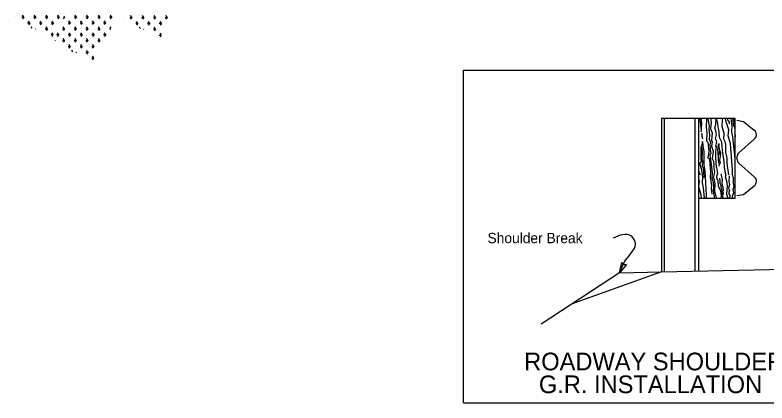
# Model space of a CAD drawing. Extents: x 1.8 to 35.6, y 0.1 to 20.9.
# Drawn here: x 19 to 29.21, y 0.09 to 5.36 of the extents above; entities that cross this region are included whole.
import ezdxf

# ---------------------------------------------------------------- set-up
doc = ezdxf.new("R2010")
doc.units = 0
doc.layers.add('KYTC_Std_Dwg', color=7, linetype='Continuous')

msp = doc.modelspace()

# ---------------------------------------------------------------- linework, layer by layer
at = {"layer": 'KYTC_Std_Dwg'}
for p, q in [((19.002, 5.334), (19.001, 5.337)), ((19.092, 5.334), (19.122, 5.334)), ((19.122, 5.334), (19.102, 5.359)), ((19.122, 5.334), (19.102, 5.309)), ((19.252, 5.334), (19.282, 5.334)), ((19.282, 5.334), (19.262, 5.359)), ((19.282, 5.334), (19.262, 5.309)), ((19.412, 5.334), (19.442, 5.334)), ((19.442, 5.334), (19.422, 5.359)), ((19.442, 5.334), (19.422, 5.309)), ((19.572, 5.334), (19.602, 5.334)), ((19.602, 5.334), (19.582, 5.359)), ((19.602, 5.334), (19.582, 5.309)), ((19.674, 5.335), (19.654, 5.31)), ((19.674, 5.335), (19.665, 5.346)), ((19.804, 5.335), (19.834, 5.335)), ((19.834, 5.335), (19.814, 5.36)), ((19.834, 5.335), (19.814, 5.31)), ((19.964, 5.335), (19.994, 5.335)), ((19.994, 5.335), (19.974, 5.36)), ((19.994, 5.335), (19.974, 5.31)), ((20.124, 5.335), (20.154, 5.335)), ((20.154, 5.335), (20.134, 5.36)), ((20.154, 5.335), (20.134, 5.31)), ((20.284, 5.335), (20.314, 5.335)), ((20.314, 5.335), (20.294, 5.36)), ((20.314, 5.335), (20.294, 5.31)), ((20.471, 5.33), (20.47, 5.333)), ((20.561, 5.329), (20.591, 5.329)), ((20.591, 5.329), (20.571, 5.354)), ((20.591, 5.329), (20.571, 5.304)), ((20.721, 5.329), (20.751, 5.329)), ((20.751, 5.329), (20.731, 5.354)), ((20.751, 5.329), (20.731, 5.304)), ((20.881, 5.329), (20.911, 5.329)), ((20.911, 5.329), (20.891, 5.354)), ((20.911, 5.329), (20.891, 5.304)), ((21.041, 5.329), (21.071, 5.329)), ((21.071, 5.329), (21.051, 5.354)), ((21.071, 5.329), (21.051, 5.304)), ((19.172, 5.254), (19.202, 5.254)), ((19.202, 5.254), (19.182, 5.279)), ((19.202, 5.254), (19.182, 5.229)), ((19.332, 5.254), (19.362, 5.254)), ((19.362, 5.254), (19.342, 5.279)), ((19.362, 5.254), (19.342, 5.229)), ((19.492, 5.254), (19.522, 5.254)), ((19.522, 5.254), (19.502, 5.279)), ((19.522, 5.254), (19.502, 5.229)), ((19.724, 5.255), (19.754, 5.255)), ((19.754, 5.255), (19.734, 5.28)), ((19.754, 5.255), (19.734, 5.23)), ((19.884, 5.255), (19.914, 5.255)), ((19.914, 5.255), (19.894, 5.28)), ((19.914, 5.255), (19.894, 5.23)), ((20.044, 5.255), (20.074, 5.255)), ((20.074, 5.255), (20.054, 5.28)), ((20.074, 5.255), (20.054, 5.23)), ((20.204, 5.255), (20.234, 5.255)), ((20.234, 5.255), (20.214, 5.28)), ((20.234, 5.255), (20.214, 5.23)), ((20.641, 5.249), (20.671, 5.249)), ((20.671, 5.249), (20.651, 5.274)), ((20.671, 5.249), (20.651, 5.224)), ((20.801, 5.249), (20.831, 5.249)), ((20.831, 5.249), (20.811, 5.274)), ((20.831, 5.249), (20.811, 5.224)), ((20.961, 5.249), (20.991, 5.249)), ((20.991, 5.249), (20.971, 5.274)), ((20.991, 5.249), (20.971, 5.224)), ((19.236, 5.181), (19.22, 5.201)), ((19.282, 5.174), (19.277, 5.168)), ((19.412, 5.174), (19.442, 5.174)), ((19.442, 5.174), (19.422, 5.199)), ((19.442, 5.174), (19.422, 5.149)), ((19.52, 5.095), (19.502, 5.119)), ((19.594, 5.095), (19.574, 5.12)), ((19.644, 5.175), (19.674, 5.175)), ((19.674, 5.175), (19.654, 5.2)), ((19.674, 5.175), (19.654, 5.15)), ((19.754, 5.095), (19.734, 5.12)), ((19.804, 5.175), (19.834, 5.175)), ((19.834, 5.175), (19.814, 5.2)), ((19.834, 5.175), (19.814, 5.15)), ((19.914, 5.095), (19.894, 5.12)), ((19.964, 5.175), (19.994, 5.175)), ((19.994, 5.175), (19.974, 5.2)), ((19.994, 5.175), (19.974, 5.15)), ((20.074, 5.095), (20.054, 5.12)), ((20.124, 5.175), (20.154, 5.175)), ((20.154, 5.175), (20.134, 5.2)), ((20.154, 5.175), (20.134, 5.15)), ((20.234, 5.095), (20.214, 5.12)), ((20.284, 5.175), (20.302, 5.175)), ((20.307, 5.184), (20.294, 5.2)), ((20.705, 5.176), (20.689, 5.196)), ((20.751, 5.169), (20.746, 5.164)), ((20.881, 5.169), (20.911, 5.169)), ((20.911, 5.169), (20.891, 5.194)), ((20.911, 5.169), (20.891, 5.144)), ((20.989, 5.091), (20.971, 5.114)), ((19.492, 5.094), (19.519, 5.094)), ((19.512, 5.082), (19.502, 5.069)), ((19.512, 5.082), (19.502, 5.069)), ((19.512, 5.082), (19.502, 5.069)), ((19.512, 5.082), (19.502, 5.069)), ((19.512, 5.082), (19.502, 5.069)), ((19.512, 5.082), (19.502, 5.069)), ((19.553, 5.016), (19.553, 5.018)), ((19.564, 5.095), (19.594, 5.095)), ((19.594, 5.095), (19.574, 5.07)), ((19.644, 5.015), (19.674, 5.015)), ((19.674, 5.015), (19.654, 5.04)), ((19.674, 5.015), (19.654, 4.99)), ((19.724, 5.095), (19.754, 5.095)), ((19.754, 5.095), (19.734, 5.07)), ((19.804, 5.015), (19.834, 5.015)), ((19.834, 5.015), (19.814, 5.04)), ((19.834, 5.015), (19.814, 4.99)), ((19.884, 5.095), (19.914, 5.095)), ((19.914, 5.095), (19.894, 5.07)), ((19.964, 5.015), (19.994, 5.015)), ((19.994, 5.015), (19.974, 5.04)), ((19.994, 5.015), (19.974, 4.99)), ((20.044, 5.095), (20.074, 5.095)), ((20.074, 5.095), (20.054, 5.07)), ((20.124, 5.015), (20.154, 5.015)), ((20.154, 5.015), (20.134, 5.04)), ((20.154, 5.015), (20.134, 4.99)), ((20.204, 5.095), (20.234, 5.095)), ((20.234, 5.095), (20.214, 5.07)), ((20.961, 5.089), (20.988, 5.089)), ((20.981, 5.078), (20.971, 5.064)), ((19.724, 4.935), (19.754, 4.935)), ((19.754, 4.935), (19.734, 4.96)), ((19.754, 4.935), (19.734, 4.91)), ((19.884, 4.935), (19.914, 4.935)), ((19.914, 4.935), (19.894, 4.96)), ((19.914, 4.935), (19.894, 4.91)), ((20.044, 4.935), (20.074, 4.935)), ((20.074, 4.935), (20.054, 4.96)), ((20.074, 4.935), (20.054, 4.91)), ((19.788, 4.862), (19.772, 4.882)), ((19.834, 4.855), (19.829, 4.849)), ((19.964, 4.855), (19.994, 4.855)), ((19.994, 4.855), (19.974, 4.88)), ((19.994, 4.855), (19.974, 4.83)), ((20.044, 4.775), (20.071, 4.775)), ((20.072, 4.777), (20.054, 4.8)), ((20.064, 4.763), (20.054, 4.75)), ((25.094, 0.094), (25.094, 4.612)), ((25.094, 4.612), (30.578, 4.612)), ((28.783, 3.955), (27.783, 3.955)), ((27.783, 3.955), (27.783, 1.874)), ((27.825, 1.875), (27.825, 3.955)), ((28.241, 1.883), (28.241, 3.955)), ((28.283, 3.955), (28.283, 1.884)), ((28.783, 2.872), (28.783, 3.955)), ((28.806, 3.931), (28.894, 3.916)), ((28.894, 3.916), (29.042, 3.799)), ((28.832, 3.49), (29.045, 3.679)), ((28.806, 3.42), (28.806, 3.432)), ((28.806, 3.42), (28.806, 3.409)), ((28.832, 3.35), (29.046, 3.161)), ((28.894, 2.924), (29.042, 3.041)), ((28.283, 2.872), (28.783, 2.872)), ((28.806, 2.91), (28.894, 2.924)), ((27.212, 1.862), (26.147, 1.163)), ((27.783, 1.874), (26.568, 1.439)), ((27.212, 1.862), (27.783, 1.874)), ((27.783, 1.874), (30.257, 1.925)), ((25.094, 0.094), (30.578, 0.094))]:
    msp.add_line(p, q, dxfattribs=at)
for points in [[(28.304, 3.955), (28.297, 3.929), (28.308, 3.919), (28.312, 3.86), (28.322, 3.8), (28.318, 3.787), (28.326, 3.773)], [(28.32, 3.955), (28.32, 3.955), (28.322, 3.929), (28.326, 3.896), (28.323, 3.818)], [(28.39, 3.955), (28.392, 3.949), (28.391, 3.833), (28.399, 3.766), (28.393, 3.653), (28.413, 3.633), (28.425, 3.509), (28.411, 3.42), (28.431, 3.414), (28.445, 3.336)], [(28.414, 3.955), (28.413, 3.953), (28.431, 3.856), (28.423, 3.817), (28.436, 3.736), (28.429, 3.67), (28.448, 3.637), (28.437, 3.603), (28.441, 3.541), (28.45, 3.476), (28.439, 3.461), (28.442, 3.432), (28.455, 3.33)], [(28.45, 3.955), (28.451, 3.937), (28.456, 3.898), (28.449, 3.815), (28.469, 3.763), (28.462, 3.662), (28.47, 3.638), (28.46, 3.582), (28.483, 3.508), (28.47, 3.413), (28.488, 3.375), (28.493, 3.308)], [(28.527, 3.289), (28.519, 3.425), (28.518, 3.504), (28.529, 3.574), (28.519, 3.569), (28.532, 3.643), (28.517, 3.681), (28.527, 3.733), (28.519, 3.786), (28.506, 3.829), (28.522, 3.874), (28.523, 3.955)], [(28.526, 3.955), (28.541, 3.893), (28.548, 3.837), (28.559, 3.779), (28.564, 3.703), (28.598, 3.638), (28.601, 3.562), (28.612, 3.488), (28.63, 3.366), (28.633, 3.294), (28.649, 3.218)], [(28.698, 3.19), (28.674, 3.344), (28.673, 3.423), (28.654, 3.494), (28.657, 3.6), (28.65, 3.631), (28.63, 3.676), (28.635, 3.754), (28.604, 3.848), (28.612, 3.936), (28.611, 3.955)], [(28.747, 3.26), (28.721, 3.613), (28.689, 3.72), (28.696, 3.8), (28.654, 3.926), (28.651, 3.955)], [(28.676, 3.955), (28.677, 3.936), (28.699, 3.907), (28.701, 3.884)], [(28.783, 3.407), (28.753, 3.708), (28.738, 3.774), (28.744, 3.854), (28.73, 3.952), (28.729, 3.955)], [(28.75, 3.955), (28.753, 3.919), (28.759, 3.848)], [(28.768, 3.955), (28.775, 3.86), (28.778, 3.772), (28.783, 3.707)], [(28.342, 3.68), (28.341, 3.7), (28.332, 3.75), (28.328, 3.715), (28.338, 3.682)], [(28.32, 3.408), (28.323, 3.507), (28.323, 3.563), (28.338, 3.617), (28.337, 3.644), (28.342, 3.587), (28.356, 3.506), (28.358, 3.428), (28.358, 3.386)], [(28.561, 3.349), (28.555, 3.415), (28.553, 3.492), (28.549, 3.533), (28.553, 3.56), (28.559, 3.614), (28.56, 3.559), (28.572, 3.525), (28.584, 3.491), (28.581, 3.444), (28.57, 3.39), (28.578, 3.356), (28.565, 3.334), (28.562, 3.308)], [(28.336, 3.399), (28.34, 3.514), (28.333, 3.555), (28.333, 3.564)], [(28.566, 3.463), (28.568, 3.492), (28.564, 3.508)], [(28.367, 2.872), (28.353, 3.015), (28.338, 3.081), (28.344, 3.161), (28.33, 3.259), (28.305, 3.339), (28.324, 3.373), (28.32, 3.408)], [(28.336, 3.399), (28.343, 3.346), (28.336, 3.334), (28.335, 3.302), (28.347, 3.289), (28.353, 3.227), (28.359, 3.156)], [(28.358, 3.386), (28.356, 3.317), (28.367, 3.281), (28.375, 3.168), (28.378, 3.079), (28.383, 3.003), (28.391, 2.914), (28.388, 2.872)], [(28.469, 2.929), (28.461, 3.01), (28.465, 3.046), (28.447, 3.159), (28.453, 3.226), (28.445, 3.336)], [(28.455, 3.33), (28.472, 3.22), (28.465, 3.148), (28.484, 3.088), (28.488, 3.035), (28.485, 2.971), (28.503, 2.872)], [(28.527, 2.88), (28.508, 2.972), (28.51, 3.065), (28.502, 3.127), (28.488, 3.154), (28.506, 3.228), (28.493, 3.308)], [(28.527, 3.289), (28.542, 3.21), (28.53, 3.168), (28.535, 3.138), (28.549, 3.116), (28.553, 3.038), (28.575, 2.998), (28.582, 2.975)], [(28.283, 3.236), (28.299, 3.214), (28.301, 3.192)], [(28.613, 3.029), (28.607, 3.08), (28.61, 3.127), (28.598, 3.188), (28.598, 3.204)], [(28.664, 3.116), (28.651, 3.163), (28.66, 3.196), (28.649, 3.218)], [(28.7, 3.179), (28.697, 3.096), (28.708, 3.059), (28.693, 3.011), (28.706, 2.979), (28.698, 2.957), (28.695, 2.934), (28.712, 2.913), (28.708, 2.872)], [(28.754, 3.158), (28.746, 3.195), (28.747, 3.26)], [(28.324, 2.872), (28.321, 2.92), (28.289, 3.027), (28.296, 3.107), (28.283, 3.148)], [(28.596, 3), (28.591, 3.043), (28.58, 3.071), (28.58, 3.114), (28.575, 3.147)], [(28.664, 3.116), (28.674, 3.038), (28.67, 2.989), (28.667, 2.929), (28.681, 2.872)], [(28.754, 3.158), (28.757, 3.088), (28.765, 3.026), (28.749, 2.99), (28.76, 2.945), (28.742, 2.896), (28.743, 2.872)], [(28.582, 2.975), (28.591, 2.9), (28.587, 2.879), (28.592, 2.872)], [(28.596, 3), (28.599, 2.95), (28.603, 2.938), (28.598, 2.908)], [(28.613, 3.029), (28.621, 2.972), (28.612, 2.964), (28.619, 2.946), (28.613, 2.919), (28.605, 2.9), (28.613, 2.889), (28.619, 2.878), (28.616, 2.872)], [(28.528, 2.872), (28.527, 2.88)]]:
    msp.add_lwpolyline(points, dxfattribs=at)
msp.add_lwpolyline([(27.212, 1.862), (27.242, 2.003), (27.266, 1.972), (27.305, 1.972)], close=True, dxfattribs=at)
for centre, start, end in [((28.994, 3.738), 311.6211, 51.8144), ((28.884, 3.432), 131.6211, 180), ((28.884, 3.409), 180, 228.3789), ((28.994, 3.102), 308.1856, 48.3789)]:
    msp.add_arc(centre, 0.0781, start, end, dxfattribs=at)
msp.add_spline([(27.212, 1.862), (27.295, 2.031), (27.424, 2.282), (27.364, 2.363), (27.127, 2.333)], degree=3, dxfattribs=at)

# ---------------------------------------------------------------- texts
for s, height, p in [('Shoulder Break', 0.14, (25.419, 2.263)), ('ROADWAY SHOULDER ', 0.24, (25.917, 0.537)), ('G.R. INSTALLATION', 0.24, (26.117, 0.227))]:
    msp.add_text(s, height=height, dxfattribs=at).set_placement(p)

doc.saveas('drawing.dxf')
